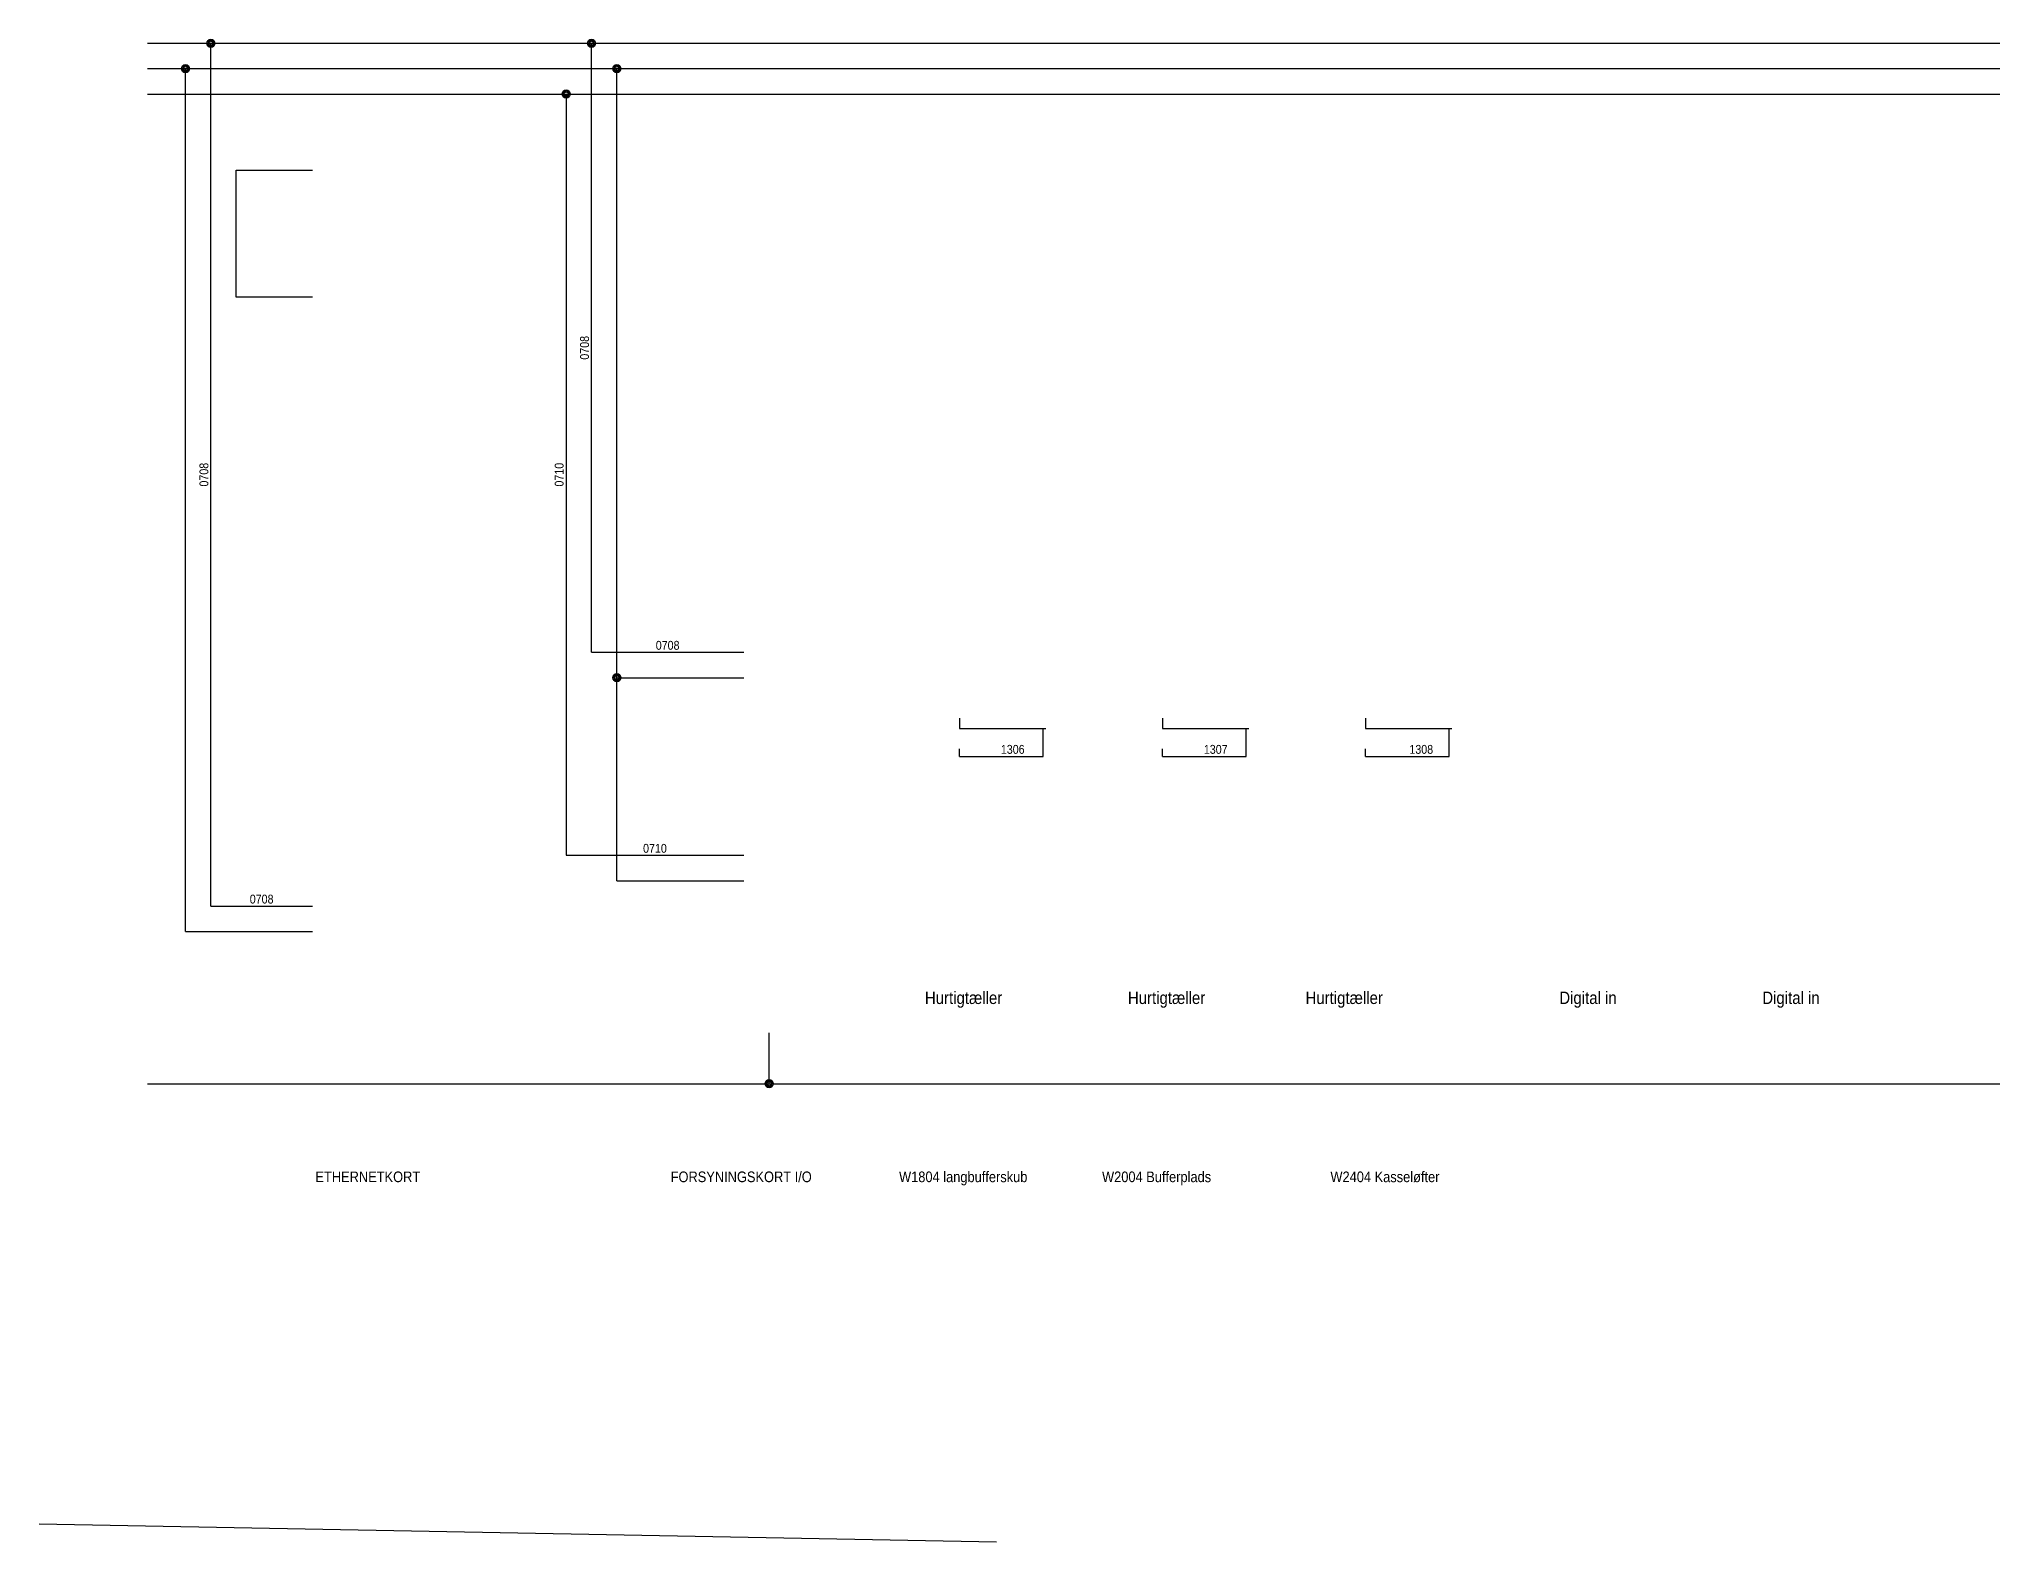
# Model space of a CAD drawing. Header units: millimetres. Extents: x 6 to 392, y -35 to 261.
import ezdxf
from ezdxf.enums import TextEntityAlignment as Align

# ---------------------------------------------------------------- set-up
doc = ezdxf.new("R2010")
doc.units = ezdxf.units.MM
doc.layers.get('0').update_dxf_attribs({"linetype": 'CONTINUOUS'})
doc.styles.add('CADDY_VECTORFONT1P', font='CADDY_VECTORFONT1P')

msp = doc.modelspace()

# ---------------------------------------------------------------- linework, layer by layer
at = {"linetype": 'CONTINUOUS'}
for p, q in [((27.5, 260), (40, 260)), ((40, 260), (115, 260)), ((40, 90), (40, 260)), ((115, 260), (392.5, 260)), ((115, 140), (115, 260)), ((27.5, 255), (35, 255)), ((35, 255), (120, 255)), ((35, 85), (35, 255)), ((120, 255), (392.5, 255)), ((120, 135), (120, 255)), ((27.5, 250), (110, 250)), ((110, 250), (392.5, 250)), ((110, 250), (110, 100)), ((45, 210), (45, 235)), ((45, 235), (60, 235)), ((60, 210), (45, 210)), ((115, 140), (145, 140)), ((120, 135), (145, 135)), ((120, 95), (120, 135)), ((187.5, 127), (187.5, 125)), ((187.5, 125), (204, 125)), ((204, 119.5), (204, 125)), ((204, 125), (204.5, 125)), ((227.5, 127), (227.5, 125)), ((227.5, 125), (244, 125)), ((244, 119.5), (244, 125)), ((244, 125), (244.5, 125)), ((267.5, 127), (267.5, 125)), ((267.5, 125), (284, 125)), ((284, 119.5), (284, 125)), ((284, 125), (284.5, 125)), ((187.5, 119.5), (187.5, 121)), ((227.5, 119.5), (227.5, 121)), ((267.5, 119.5), (267.5, 121)), ((187.5, 119.5), (204, 119.5)), ((227.5, 119.5), (244, 119.5)), ((267.5, 119.5), (284, 119.5)), ((110, 100), (145, 100)), ((120, 95), (145, 95)), ((40, 90), (60, 90)), ((35, 85), (60, 85)), ((150, 55), (150, 65)), ((27.5, 55), (150, 55)), ((150, 55), (392.5, 55))]:
    msp.add_line(p, q, dxfattribs=at)
msp.add_line((6.17, -31.73), (194.81, -35.26))
for centre, radius in [((40, 260), 0.8), ((40, 260), 0.6), ((40, 260), 0.4), ((115, 260), 0.8), ((115, 260), 0.6), ((115, 260), 0.4), ((35, 255), 0.8), ((35, 255), 0.6), ((35, 255), 0.4), ((120, 255), 0.8), ((120, 255), 0.6), ((120, 255), 0.4), ((110, 250), 0.8), ((110, 250), 0.6), ((110, 250), 0.4), ((120, 135), 0.8), ((120, 135), 0.6), ((120, 135), 0.4), ((150, 55), 0.8), ((150, 55), 0.6), ((150, 55), 0.4)]:
    msp.add_circle(centre, radius)

# ---------------------------------------------------------------- texts
at = {"style": 'CADDY_VECTORFONT1P', "width": 0.9}
for s, p in [('0708', (114.5, 200)), ('0708', (39.5, 175)), ('0710', (109.5, 175))]:
    msp.add_text(s, height=1.75, rotation=90, dxfattribs=at).set_placement(p, align=Align.CENTER)
for s, p in [('0708', (130, 140.5)), ('1306', (198, 120)), ('1307', (238, 120)), ('1308', (278.5, 120)), ('0710', (127.5, 100.5)), ('0708', (50, 90.5))]:
    msp.add_text(s, height=1.75, dxfattribs=at).set_placement(p, align=Align.CENTER)
for s, height, p in [('Hurtigtæller', 2.45, (180.7, 70.7)), ('Hurtigtæller', 2.45, (220.7, 70.7)), ('Hurtigtæller', 2.45, (255.7, 70.7)), ('Digital in', 2.45, (305.7, 70.7)), ('Digital in', 2.45, (345.7, 70.7)), ('ETHERNETKORT', 2.1, (60.6, 35.6)), ('FORSYNINGSKORT I/O', 2.1, (130.6, 35.6)), ('W1804 langbufferskub', 2.1, (175.6, 35.6)), ('W2004 Bufferplads', 2.1, (215.6, 35.6)), ('W2404 Kasseløfter', 2.1, (260.6, 35.6))]:
    msp.add_text(s, height=height, dxfattribs=at).set_placement(p)

doc.saveas('drawing.dxf')
